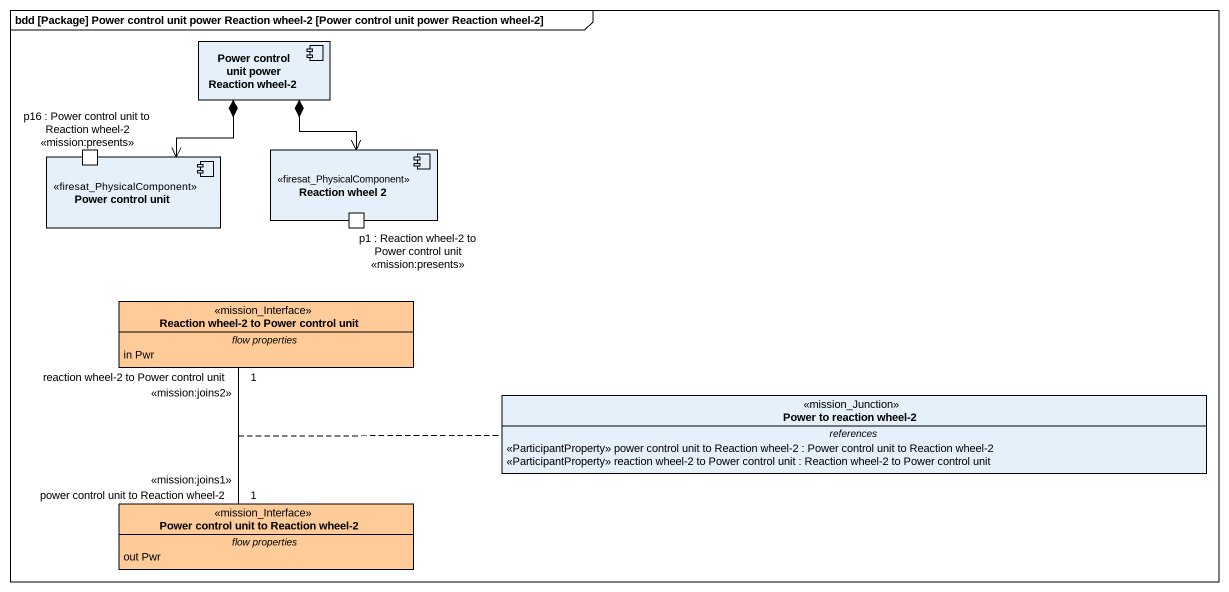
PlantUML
@startuml
mainframe bdd [Package] Power control unit power Reaction wheel-2 [Power control unit power Reaction wheel-2]
allowmixing
hide circle
hide empty members
component "Power control unit power Reaction wheel-2" as Power_control_unit_power
component "Power control unit" as Power_control_unit <<firesat_PhysicalComponent>> {
  port "p16 : Power control unit to Reaction wheel-2 <<mission:presents>>" as p16_Power_control_unit_to
}
component "Reaction wheel 2" as Reaction_wheel_2 <<firesat_PhysicalComponent>> {
  port "p1 : Reaction wheel-2 to Power control unit <<mission:presents>>" as p1_Reaction_wheel_2_to
}
class "Reaction wheel-2 to Power control unit" as Reaction_wheel_2_to_Power <<mission_Interface>> #FFCC99 {
  -- flow properties --
  in Pwr
}
class "Power to reaction wheel-2" as Power_to_reaction_wheel_2 <<mission_Junction>> {
  -- references --
  <<ParticipantProperty>> power control unit to Reaction wheel-2 : Power control unit to Reaction wheel-2
  <<ParticipantProperty>> reaction wheel-2 to Power control unit : Reaction wheel-2 to Power control unit
}
class "Power control unit to Reaction wheel-2" as Power_control_unit_to <<mission_Interface>> #FFCC99 {
  -- flow properties --
  out Pwr
}
Power_control_unit_power *--> Power_control_unit
Power_control_unit_power *--> Reaction_wheel_2
Reaction_wheel_2_to_Power "1\nreaction wheel-2 to Power control unit\n<<mission:joins2>>" -- "1\npower control unit to Reaction wheel-2\n<<mission:joins1>>" Power_control_unit_to
(Reaction_wheel_2_to_Power, Power_control_unit_to) .. Power_to_reaction_wheel_2
@enduml
